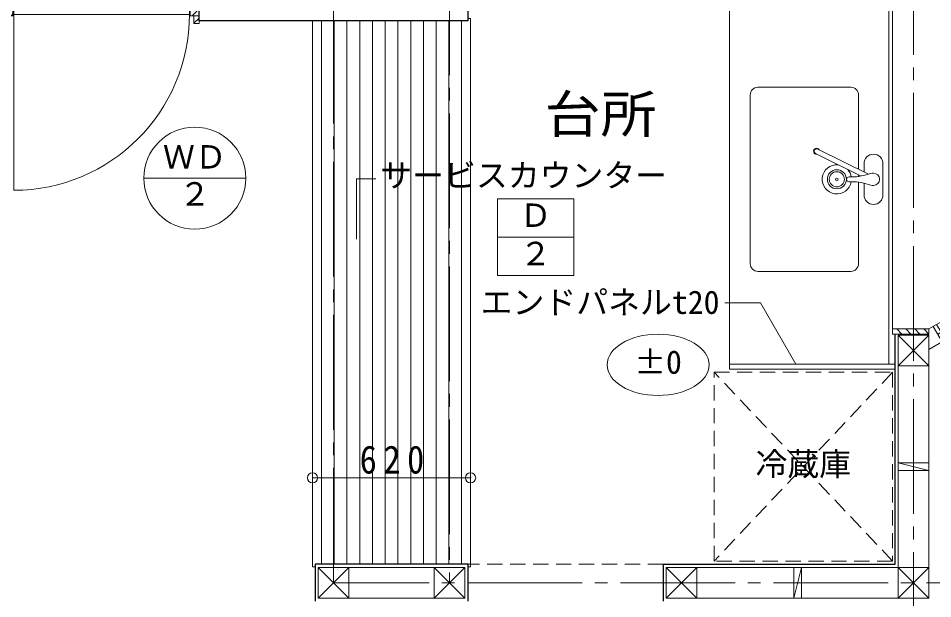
# Model space of a CAD drawing. Units: millimetres at full size, sheet at 1:50; details may follow other scales. Extents: x -10000 to 10000, y -6925 to 6925.
# Drawn here: x 4593 to 8179, y 525 to 2800 of the extents above; entities that cross this region are included whole.
import ezdxf
from ezdxf.enums import TextEntityAlignment as Align

# ---------------------------------------------------------------- set-up
doc = ezdxf.new("R2010")
doc.units = ezdxf.units.MM
doc.header["$LTSCALE"] = 50
doc.header["$PDMODE"] = 32
doc.header["$PDSIZE"] = 40
doc.linetypes.add('CHAIN2', pattern=[12, 9, -1, 1, -1])
doc.linetypes.add('DASHED1', pattern=[1.8, 1.2, -0.6])
for name, color, linetype, lineweight in [('0-2', 4, 'Continuous', 9), ('1-0', 1, 'CHAIN2', 9), ('1-1', 7, 'Continuous', 25), ('1-2', 4, 'Continuous', 9), ('1-3', 3, 'Continuous', 13), ('1-5', 2, 'Continuous', 13), ('1-6', 4, 'Continuous', 9), ('1-A', 4, 'Continuous', 9), ('1-B', 4, 'Continuous', 9), ('1-C', 134, 'Continuous', 9), ('1-D', 4, 'Continuous', 9)]:
    doc.layers.add(name, color=color, linetype=linetype, lineweight=lineweight)
doc.styles.add('ＭＳ ゴシック', font='')
doc.styles.get('ＭＳ ゴシック').set_extended_font_data('MS Gothic')

# ---------------------------------------------------------------- blocks, each defined once
blk = doc.blocks.new('柱1')
at = {"layer": '0-2'}
for p, q in [((-30, 30), (30, -30)), ((30, 30), (-30, -30))]:
    blk.add_line(p, q, dxfattribs=at)
blk.add_lwpolyline([(-30, -30), (30, -30), (30, 30), (-30, 30)], close=True, dxfattribs=at)
blk = doc.blocks.new('間柱')
at = {"layer": '1-2'}
blk.add_line((15, 60), (-15, -60), dxfattribs=at)
blk.add_lwpolyline([(-15, -60), (15, -60), (15, 60), (-15, 60)], close=True, dxfattribs=at)
blk = doc.blocks.new('出窓1820')
at = {"layer": '1-3', "color": 134, "lineweight": 9}
for p, q in [((65, 81.42), (66.08, 82.5)), ((1735, 81.42), (1736.08, 82.5)), ((65, 46.07), (85, 66.07)), ((1735, 46.07), (1755, 66.07)), ((65, 10.71), (85, 30.71)), ((1735, 10.71), (1755, 30.71)), ((65, -24.64), (85, -4.64)), ((1735, -24.64), (1755, -4.64)), ((65, -60), (85, -40)), ((1735, -60), (1755, -40))]:
    blk.add_line(p, q, dxfattribs=at)
at = {"layer": '1-3', "color": 4, "lineweight": 9}
for p, q in [((85, 82.5), (1735, 82.5)), ((102.5, -90.31), (240.71, -329.69)), ((1579.29, -329.69), (1717.5, -90.31)), ((41.88, -125.31), (180.08, -364.69)), ((1778.12, -125.31), (1639.92, -364.69)), ((1526.79, -360), (293.21, -360)), ((293.21, -430), (1526.79, -430))]:
    blk.add_line(p, q, dxfattribs=at)
at = {"layer": '1-3'}
for p, q in [((4.17, -60), (41.88, -125.31)), ((85, -60), (102.5, -90.31)), ((1735, -60), (1717.5, -90.31)), ((1815.83, -60), (1778.12, -125.31)), ((95, -77.32), (34.38, -112.32)), ((72.19, -107.81), (64.69, -94.82)), ((102.5, -90.31), (72.19, -107.81)), ((220.79, -341.19), (82.58, -101.81)), ((1737.42, -101.81), (1599.21, -341.19)), ((1717.5, -90.31), (1747.81, -107.81)), ((1725, -77.32), (1785.62, -112.32)), ((1747.81, -107.81), (1755.31, -94.82)), ((248.21, -342.68), (187.58, -377.68)), ((240.71, -329.69), (210.39, -347.19)), ((210.39, -347.19), (217.89, -360.18)), ((258.21, -360), (240.71, -329.69)), ((910, -340), (910, -450)), ((1561.79, -360), (1579.29, -329.69)), ((1571.79, -342.68), (1632.42, -377.68)), ((1579.29, -329.69), (1609.61, -347.19)), ((1609.61, -347.19), (1602.11, -360.18)), ((217.79, -430), (180.08, -364.69)), ((258.21, -360), (293.21, -360)), ((278.21, -360), (278.21, -430)), ((313.21, -371), (278.21, -371)), ((313.21, -395), (313.21, -371)), ((893, -383), (313.21, -383)), ((893, -371), (893, -419)), ((927, -371), (893, -371)), ((927, -419), (927, -371)), ((1561.79, -360), (1526.79, -360)), ((1541.79, -360), (1541.79, -430)), ((1602.21, -430), (1639.92, -364.69)), ((217.79, -430), (293.21, -430)), ((278.21, -395), (313.21, -395)), ((927, -395), (893, -395)), ((893, -419), (927, -419)), ((1506.79, -407), (927, -407)), ((1506.79, -395), (1506.79, -419)), ((1541.79, -395), (1506.79, -395)), ((1506.79, -419), (1541.79, -419)), ((1602.21, -430), (1526.79, -430))]:
    blk.add_line(p, q, dxfattribs=at)
for points in [[(65, -60), (85, -60), (85, 82.5), (65, 82.5)], [(1755, -60), (1735, -60), (1735, 82.5), (1755, 82.5)]]:
    blk.add_lwpolyline(points, close=True, dxfattribs=at)
blk = doc.blocks.new('片開き戸')
at = {"layer": '1-3'}
for p, q in [((72.5, 82.5), (92.5, 82.5)), ((72.5, -82.5), (72.5, 82.5)), ((92.5, 52.5), (92.5, 82.5)), ((817.5, 52.5), (817.5, 82.5)), ((837.5, 82.5), (837.5, 72.5)), ((72.5, 59.67), (72.5, 60)), ((107.5, 52.5), (72.5, 52.5)), ((107.5, 14.5), (107.5, 52.5)), ((802.5, 14.5), (802.5, 52.5)), ((802.5, 52.5), (837.5, 52.5)), ((102.5, 14.5), (117.5, 14.5)), ((102.5, -14.5), (102.5, 14.5)), ((117.5, -14.5), (117.5, 14.5)), ((807.5, 14.5), (792.5, 14.5)), ((792.5, -14.5), (792.5, 14.5)), ((807.5, -14.5), (807.5, 14.5)), ((102.5, -14.5), (117.5, -14.5)), ((107.5, -52.5), (107.5, -14.5)), ((110.5, -47.5), (110.5, -17.5)), ((807.5, -14.5), (792.5, -14.5)), ((802.5, -52.5), (802.5, -14.5)), ((107.5, -52.5), (72.5, -52.5)), ((92.5, -52.5), (92.5, -82.5)), ((802.5, -52.5), (837.5, -52.5)), ((817.5, -52.5), (817.5, -82.5)), ((72.5, -82.5), (92.5, -82.5)), ((837.5, -82.5), (817.5, -82.5))]:
    blk.add_line(p, q, dxfattribs=at)
at = {"layer": '1-3', "color": 134, "lineweight": 9}
for p, q in [((72.5, 61.07), (92.5, 81.07)), ((817.5, 60.36), (837.5, 80.36)), ((72.5, 25.71), (99.29, 52.5)), ((792.5, 0), (837.5, 45)), ((802.5, 45.36), (809.64, 52.5)), ((72.5, -9.64), (107.5, 25.36)), ((72.5, -45), (117.5, 0)), ((802.5, -25.36), (837.5, 9.64)), ((810.71, -52.5), (837.5, -25.71)), ((72.5, -80.36), (92.5, -60.36)), ((100.36, -52.5), (107.5, -45.36)), ((110.5, -47.5), (110.5, -736.5)), ((817.5, -81.07), (837.5, -61.07))]:
    blk.add_line(p, q, dxfattribs=at)
at = {"layer": '1-3'}
for points in [[(837.5, -82.5), (837.5, 82.5), (817.5, 82.5)], [(110.5, -47.5), (799.5, -47.5), (799.5, -17.5), (110.5, -17.5)]]:
    blk.add_lwpolyline(points, dxfattribs=at)
at = {"layer": '1-3', "color": 134, "lineweight": 9}
blk.add_arc((110.5, -47.5), 689, 270, 0, dxfattribs=at)

msp = doc.modelspace()

# ---------------------------------------------------------------- linework, layer by layer
at = {"layer": '1-0'}
for p, q in [((5829.34, 587.06), (5829.34, 4727.06)), ((8104.34, -2142.94), (8104.34, 4727.06)), ((6284.34, 4227.06), (6284.34, 587.06)), ((8604.34, 587.06), (5829.34, 587.06))]:
    msp.add_line(p, q, dxfattribs=at)
at = {"layer": '1-1'}
for p, q in [((6356.84, 2789.56), (6356.84, 2969.56)), ((8031.84, 659.56), (8031.84, 1562.06)), ((5756.84, 659.56), (5756.84, 514.56)), ((7121.84, 659.56), (7121.84, 514.56)), ((7121.84, 659.56), (8031.84, 659.56))]:
    msp.add_line(p, q, dxfattribs=at)
for points in [[(6356.84, 2789.56), (5301.84, 2789.56), (5301.84, 2969.56)], [(6356.84, 514.56), (6356.84, 659.56), (5756.84, 659.56)]]:
    msp.add_lwpolyline(points, dxfattribs=at)
at = {"layer": '1-2'}
for p, q in [((8044.34, 647.06), (8044.34, 1437.06)), ((8164.34, 647.06), (8164.34, 1437.06)), ((6224.34, 647.06), (5889.34, 647.06)), ((7254.34, 647.06), (8044.34, 647.06)), ((6224.34, 527.06), (5889.34, 527.06)), ((7254.34, 527.06), (8044.34, 527.06))]:
    msp.add_line(p, q, dxfattribs=at)
at = {"layer": '1-5'}
for p, q in [((6356.84, 2799.56), (6366.84, 2799.56)), ((6366.84, 649.56), (6366.84, 2799.56)), ((6356.84, 649.56), (6366.84, 649.56))]:
    msp.add_line(p, q, dxfattribs=at)
msp.add_lwpolyline([(5756.84, 649.56), (5746.84, 649.56), (5746.84, 2789.56)], dxfattribs=at)
at = {"layer": '1-6'}
for p, q in [((7381.71, 4144.56), (7381.71, 1424.56)), ((8006.8, 4144.56), (8006.8, 1444.56)), ((7493.94, 2529.51), (7858.4, 2529.51)), ((7463.94, 2499.51), (7463.94, 1837.84)), ((7888.4, 2208.72), (7888.4, 2499.51)), ((7898.39, 2181.52), (7719.55, 2269.45)), ((7927.64, 2189.43), (7728.37, 2287.39)), ((7910, 2198.1), (7910, 2230.02)), ((7984.36, 2107.32), (7984.36, 2230.02)), ((7888.4, 2179.9), (7888.4, 2186.43)), ((7888.4, 1837.84), (7888.4, 2157.44)), ((7910, 2107.32), (7910, 2153.27)), ((7493.94, 1807.84), (7858.4, 1807.84)), ((7381.71, 1444.56), (8031.84, 1444.56)), ((7381.71, 1424.56), (8031.84, 1424.56))]:
    msp.add_line(p, q, dxfattribs=at)
at = {"layer": '1-6', "linetype": 'DASHED1'}
for p, q in [((7321.84, 1412.06), (8021.84, 1412.06)), ((8021.84, 1412.06), (7321.84, 672.06)), ((8021.84, 672.06), (7321.84, 1412.06)), ((8021.84, 1412.06), (8021.84, 672.06))]:
    msp.add_line(p, q, dxfattribs=at)
msp.add_lwpolyline([(8021.84, 672.06), (7321.84, 672.06), (7321.84, 1412.06)], dxfattribs=at)
at = {"layer": '1-6'}
for radius in [37.31, 29.71, 5.04]:
    msp.add_circle((7803.4, 2168.67), radius, dxfattribs=at)
for centre, radius, start, end in [((7493.94, 2499.51), 30, 90, 180), ((7858.4, 2499.51), 30, 0, 90), ((7723.96, 2278.42), 11.91, 30.93722, 276.70199), ((7723.96, 2278.42), 10, 63.8196, 243.8196), ((7947.18, 2230.02), 37.18, 0, 180), ((7803.4, 2168.67), 57.44, 85.33372, 350.48588), ((7803.4, 2168.67), 57.44, 9.51412, 42.30548), ((7862.38, 2372.61), 194.45, 266.74963, 289.38424), ((7947.18, 2131.57), 61.07, 90, 109.38424), ((7947.18, 2168.67), 23.96, 270, 90), ((7851.35, 2168.67), 9.79, 90, 270), ((7862.38, 1964.74), 194.45, 70.61576, 93.25037), ((7947.18, 2205.78), 61.07, 250.61576, 270), ((7947.18, 2107.32), 37.18, 180, 0), ((7493.94, 1837.84), 30, 180, 270), ((7858.4, 1837.84), 30, 270, 0)]:
    msp.add_arc(centre, radius, start, end, dxfattribs=at)
at = {"layer": '1-A'}
msp.add_line((6471.91, 1942), (6771.91, 1942), dxfattribs=at)
for points in [[(5994.93, 2170.44), (5918.98, 2170.44), (5918.98, 1934.45)], [(7363.44, 1683.97), (7503.97, 1683.97), (7642.2, 1444.56)]]:
    msp.add_lwpolyline(points, dxfattribs=at)
msp.add_lwpolyline([(6471.91, 1792), (6771.91, 1792), (6771.91, 2092), (6471.91, 2092)], close=True, dxfattribs=at)
at = {"layer": '1-B'}
msp.add_line((5085.07, 2173.2), (5485.07, 2173.2), dxfattribs=at)
at = {"layer": '1-B', "color": 5, "linetype": 'DASHED1'}
msp.add_line((7121.84, 659.56), (6356.84, 659.56), dxfattribs=at)
at = {"layer": '1-B'}
msp.add_circle((5285.07, 2173.2), 200, dxfattribs=at)
msp.add_ellipse((7102.26, 1441.4), major_axis=(200, 0), ratio=0.6, dxfattribs=at)
at = {"layer": '1-C'}
for p, q in [((5781.84, 659.56), (5781.84, 2789.56)), ((5831.84, 659.56), (5831.84, 2789.56)), ((5881.84, 659.56), (5881.84, 2789.56)), ((5931.84, 659.56), (5931.84, 2789.56)), ((5981.84, 659.56), (5981.84, 2789.56)), ((6031.84, 659.56), (6031.84, 2789.56)), ((6081.84, 659.56), (6081.84, 2789.56)), ((6131.84, 659.56), (6131.84, 2789.56)), ((6181.84, 659.56), (6181.84, 2789.56)), ((6231.84, 659.56), (6231.84, 2789.56)), ((6281.84, 659.56), (6281.84, 2789.56)), ((6331.84, 659.56), (6331.84, 2789.56))]:
    msp.add_line(p, q, dxfattribs=at)
at = {"layer": '1-D'}
msp.add_line((5746.84, 998.46), (6366.84, 998.46), dxfattribs=at)
for p in [(5746.84, 998.46), (6366.84, 998.46)]:
    msp.add_point(p, dxfattribs=at)

# ---------------------------------------------------------------- block references
at = {"layer": '1-2', "xscale": 2, "yscale": 2}
for p in [(8104.34, 1497.06), (5829.34, 587.06), (6284.34, 587.06), (7194.34, 587.06), (8104.34, 587.06)]:
    msp.add_blockref('柱1', p, dxfattribs=at)
at = {"layer": '1-2', "rotation": 90}
msp.add_blockref('間柱', (8104.34, 1042.06), dxfattribs=at)
at = {"layer": '1-2'}
msp.add_blockref('間柱', (7649.34, 587.06), dxfattribs=at)
at = {"layer": '1-3', "rotation": 90}
msp.add_blockref('出窓1820', (8104.34, 1497.06), dxfattribs=at)
at = {"layer": '1-3'}
msp.add_blockref('片開き戸', (4464.34, 2862.06), dxfattribs=at)

# ---------------------------------------------------------------- texts
at = {"layer": '1-A', "color": 7, "style": 'ＭＳ ゴシック', "width": 1.1}
msp.add_text('台所', height=146.6, dxfattribs=at).set_placement((6656.77, 2307.06), align=Align.BOTTOM_LEFT)
at = {"layer": '1-A', "style": 'ＭＳ ゴシック'}
for s, p in [('サービスカウンター', (6012.65, 2110.98)), ('Ｄ', (6559.41, 1954.5)), ('２', (6559.41, 1804.5)), ('エンドパネルt20', (6406.26, 1613.55)), ('冷蔵庫', (7484.34, 979.56))]:
    msp.add_text(s, height=91.64, dxfattribs=at).set_placement(p, align=Align.BOTTOM_LEFT)
at = {"layer": '1-B', "style": 'ＭＳ ゴシック'}
for s, p in [('ＷＤ', (5160.07, 2183.2)), ('２', (5222.57, 2038.2)), ('±0', (7008.51, 1378.9))]:
    msp.add_text(s, height=91.64, dxfattribs=at).set_placement(p, align=Align.BOTTOM_LEFT)
at = {"layer": '1-D', "color": 7, "insert": (5931.84, 1013.46), "char_height": 110, "attachment_point": 7, "style": 'ＭＳ ゴシック'}
msp.add_mtext('\\T1.38;\\W0.9;620', dxfattribs=at)

doc.saveas('drawing.dxf')
